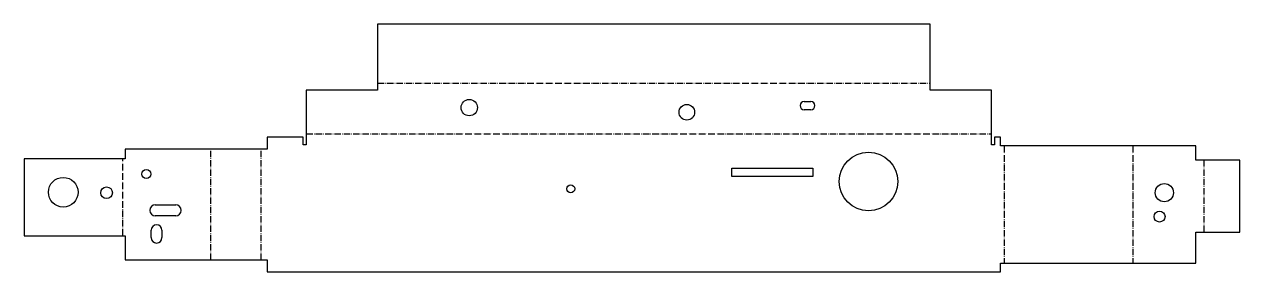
# Model space of a CAD drawing. Header units: millimetres. Extents: x -95 to 380, y 0 to 97.
import ezdxf

# ---------------------------------------------------------------- set-up
doc = ezdxf.new("R2010")
doc.units = ezdxf.units.MM
doc.linetypes.add('DASHDOT', pattern=[3.556, 2.54, -0.508, 0, -0.508])
doc.layers.add('BEND', color=7, linetype='Continuous')
doc.layers.add('CUT', color=7, linetype='Continuous')

msp = doc.modelspace()

# ---------------------------------------------------------------- linework, layer by layer
at = {"layer": 'BEND', "color": 1, "linetype": 'DASHDOT'}
for p, q in [((43.18, 73.84), (259.29, 73.84)), ((15.28, 54.04), (283.26, 54.04)), ((-22.07, 4.6), (-22.07, 48.03)), ((-2.36, 4.6), (-2.36, 48.03)), ((288.16, 49.23), (288.16, 3.4)), ((338.5, 49.23), (338.5, 3.4)), ((-56.47, 14.06), (-56.47, 44.15)), ((366.32, 43.7), (366.32, 15.51))]:
    msp.add_line(p, q, dxfattribs=at)
at = {"layer": 'CUT'}
for p, q in [((259.29, 96.86), (43.18, 96.86)), ((43.18, 96.86), (43.18, 71.02)), ((259.29, 71.02), (259.29, 96.86)), ((43.18, 71.02), (15.28, 71.02)), ((15.28, 71.02), (15.28, 49.73)), ((210.01, 66.64), (212.59, 66.64)), ((283.26, 71.02), (259.29, 71.02)), ((283.26, 49.73), (283.26, 71.02)), ((212.59, 63.41), (210.01, 63.41)), ((14.08, 52.63), (0, 52.63)), ((0, 52.63), (0, 48.03)), ((14.08, 49.73), (14.08, 52.63)), ((286.75, 52.63), (284.46, 52.63)), ((284.46, 52.63), (284.46, 49.73)), ((286.75, 49.23), (286.75, 52.63)), ((0, 48.03), (-55.53, 48.03)), ((-55.53, 48.03), (-55.53, 44.15)), ((15.28, 49.73), (14.08, 49.73)), ((284.46, 49.73), (283.26, 49.73)), ((363.18, 49.23), (286.75, 49.23)), ((363.18, 43.7), (363.18, 49.23)), ((-55.53, 44.15), (-95.01, 44.15)), ((-95.01, 44.15), (-95.01, 14.06)), ((380.32, 43.7), (363.18, 43.7)), ((380.32, 15.51), (380.32, 43.7)), ((181.72, 37.32), (181.72, 40.49)), ((181.72, 40.49), (213.36, 40.49)), ((213.36, 40.49), (213.36, 37.32)), ((213.36, 37.32), (181.72, 37.32)), ((-43.81, 26.16), (-35.81, 26.16)), ((-35.81, 21.87), (-43.81, 21.87)), ((-45.38, 13.34), (-45.38, 16.27)), ((-41.19, 16.27), (-41.19, 13.34)), ((363.18, 3.4), (363.18, 15.51)), ((363.18, 15.51), (380.32, 15.51)), ((-95.01, 14.06), (-55.53, 14.06)), ((-55.53, 14.06), (-55.53, 4.6)), ((-55.53, 4.6), (0, 4.6)), ((0, 4.6), (0, 0)), ((0, 0), (286.75, 0)), ((286.75, 0), (286.75, 3.4)), ((286.75, 3.4), (363.18, 3.4))]:
    msp.add_line(p, q, dxfattribs=at)
for centre, radius in [((79, 64.24), 3.21), ((164.1, 62.41), 3.06), ((235.13, 35.3), 11.46), ((-47.31, 38.25), 1.76), ((-79.78, 31.13), 5.8), ((118.69, 32.45), 1.56), ((350.85, 30.94), 3.58), ((-62.83, 30.91), 2.29), ((348.97, 21.58), 2.15)]:
    msp.add_circle(centre, radius, dxfattribs=at)
for centre, radius, start, end in [((210.01, 65.03), 1.62, 90, -90), ((212.59, 65.03), 1.62, -90, 90), ((-43.81, 24.01), 2.15, 90, -90), ((-35.81, 24.01), 2.15, -90, 90), ((-43.28, 16.27), 2.1, 0, 180), ((-43.28, 13.34), 2.1, 180, 0)]:
    msp.add_arc(centre, radius, start, end, dxfattribs=at)

doc.saveas('drawing.dxf')
